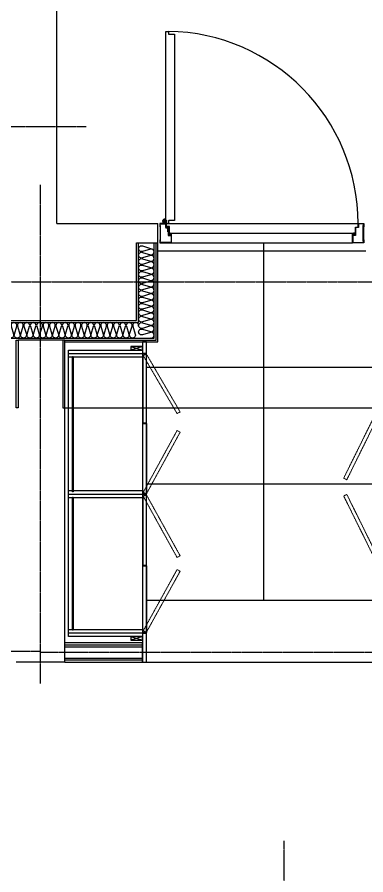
# Model space of a CAD drawing. Header units: millimetres. Extents: x 18456 to 179493, y -203649 to 469211.
# Drawn here: x 110660 to 112455, y -182404 to -177986 of the extents above; entities that cross this region are included whole.
import ezdxf

# ---------------------------------------------------------------- set-up
doc = ezdxf.new("R2010")
doc.units = ezdxf.units.MM
for name, pattern in [('X-평면도(기본형)$0$-HID', [2.5, 1.5, -1]), ('X-평면도(기본형)$0$CEN', [52.5, 50, -1, 0.5, -1]), ('X-평면도(기본형)$0$HID', [2.8, 1.8, -1]), ('X-평면도(기본형)$0$HID2', [7.5, 6, -1.5])]:
    doc.linetypes.add(name, pattern=pattern)
for name, color, linetype, true_color in [('X-평면도(기본형)$0$4GYP', 4, 'Continuous', 0x00ffff), ('X-평면도(기본형)$0$7GYP', 7, 'Continuous', 0x000000), ('X-평면도(기본형)$0$A02-벽체-조적', 3, 'Continuous', 0x00ff00), ('X-평면도(기본형)$0$CEN', 1, 'X-평면도(기본형)$0$CEN', 0xff0000), ('X-평면도(기본형)$0$DOOR', 4, 'Continuous', 0x00ffff), ('X-평면도(기본형)$0$I-FL-FUR(B)', 6, 'Continuous', 0xff00ff), ('X-평면도(기본형)$0$I-FL-FUR(S)', 1, 'X-평면도(기본형)$0$-HID', 0xff0000), ('X-평면도(기본형)$0$INS', 9, 'Continuous', 0x808080), ('X-평면도(기본형)$0$INSUL', 9, 'Continuous', 0x808080), ('X-평면도(기본형)$0$LV', 4, 'Continuous', 0x00ffff), ('X-평면도(기본형)$0$TIL', 5, 'Continuous', 0x0000ff), ('X-평면도(기본형)$0$UIS', 7, 'X-평면도(기본형)$0$HID2', 0x000000), ('X-평면도(기본형)$0$W1', 2, 'Continuous', 0xffff00)]:
    doc.layers.add(name, color=color, linetype=linetype, true_color=true_color)
doc.layers.add('X-평면도(기본형)$0$F-FUR-FIX', color=6, linetype='Continuous', lineweight=9, true_color=0xff00ff)

# ---------------------------------------------------------------- blocks, each defined once
blk = doc.blocks.new('X-평면도(기본형)$0$hd1050')
at = {"layer": 'X-평면도(기본형)$0$DOOR'}
for p, q in [((30, 1), (30, 989)), ((31, 990), (43, 990)), ((44, 989), (44, 976)), ((45, 975), (74, 975)), ((75, 974), (75, 16)), ((29, 0), (0, 0)), ((0, 0), (0, -16.5)), ((27, 2.5), (26.4, 4.4)), ((27.1, 2.5), (26.5, 4.4)), ((27.2, 2.5), (26.6, 4.4)), ((29.2, 3.4), (28, 5)), ((29.6, 3.7), (28.4, 5.3)), ((30.5, 4.4), (29.2, 5.9)), ((30, -21), (30, 4.9)), ((31, -17), (31, 4.9)), ((43, 0), (31, 0)), ((34, -14), (34, 12)), ((44, 14), (44, 1)), ((74, 15), (45, 15)), ((1021, 0), (1050, 0)), ((1050, 0), (1050, -16.5)), ((0, -16.5), (1.6, -16.5)), ((1.6, -16.5), (1.6, -2.6)), ((2.6, -1.6), (27.4, -1.6)), ((28.4, -2.6), (28.4, -19.6)), ((29.4, -20.6), (41.4, -20.6)), ((30, -18), (30, -1)), ((43, -19), (31, -19)), ((31, -22), (40, -22)), ((32, -18), (45, -18)), ((34, -19), (43, -19)), ((48, -15), (35, -15)), ((41, -43), (41, -23)), ((43, -25.7), (41, -25.7)), ((43, -28.7), (41, -28.7)), ((43, -34.1), (41, -34.1)), ((43, -37.1), (41, -37.1)), ((44, -43), (41, -43)), ((42.4, -21.6), (42.4, -61.1)), ((44, -25.2), (43, -25.7)), ((43, -28.7), (44, -29.2)), ((44, -33.6), (43, -34.1)), ((44, -37.6), (43, -37.1)), ((44, -59.5), (44, -20)), ((44, -43), (44, -20)), ((46, -19), (46, -43)), ((46, -25.2), (47, -25.7)), ((47, -28.7), (46, -29.2)), ((46, -33.6), (47, -34.1)), ((46, -37.6), (47, -37.1)), ((46, -43), (49, -43)), ((47, -25.7), (49, -25.7)), ((47, -28.7), (49, -28.7)), ((47, -34.1), (49, -34.1)), ((47, -37.1), (49, -37.1)), ((49, -43), (49, -16)), ((1006, -59.5), (1006, -20)), ((1007, -19), (1019, -19)), ((1007.6, -21.6), (1007.6, -61.1)), ((1020.6, -20.6), (1008.6, -20.6)), ((1020, -18), (1020, -1)), ((1021.6, -2.6), (1021.6, -19.6)), ((1047.4, -1.6), (1022.6, -1.6)), ((1048.4, -16.5), (1048.4, -2.6)), ((1050, -16.5), (1048.4, -16.5)), ((1.6, -83.5), (0, -83.5)), ((0, -83.5), (0, -100)), ((1.6, -97.4), (1.6, -83.5)), ((43.4, -62.1), (56.3, -62.1)), ((44.7, -54.4), (48.2, -50.9)), ((44.7, -53.6), (47.4, -50.9)), ((44.7, -55.2), (48.9, -51)), ((44.7, -52.8), (46.6, -51)), ((44.7, -59.3), (44.7, -52.2)), ((44.7, -52.4), (48.9, -56.6)), ((44.7, -53.2), (48.2, -56.7)), ((44.7, -55.9), (46.9, -53.8)), ((44.7, -54), (47.6, -56.9)), ((44.7, -56.7), (47.1, -54.3)), ((44.7, -57.5), (47.6, -54.7)), ((44.7, -54.8), (47.2, -57.2)), ((44.7, -58.3), (48.2, -54.9)), ((44.7, -59.1), (48.9, -55)), ((44.7, -55.6), (46.9, -57.7)), ((44.7, -56.4), (48.5, -60.2)), ((44.7, -57.2), (47.8, -60.2)), ((44.7, -58), (47, -60.2)), ((44.7, -58.8), (46.2, -60.2)), ((44.8, -52), (45.4, -51.4)), ((44.8, -59.6), (45.3, -60.1)), ((44.9, -51.8), (46.9, -53.8)), ((44.9, -59.8), (46.9, -57.8)), ((54.5, -60.5), (45, -60.5)), ((45.3, -51.4), (47, -53.1)), ((45.3, -60.1), (47, -58.4)), ((54, -60.2), (45.6, -60.2)), ((45.8, -51.2), (47.4, -52.8)), ((46, -60.2), (47.4, -58.8)), ((46.4, -48.8), (46.4, -48.8)), ((46.5, -48.7), (46.6, -48.8)), ((46.5, -51), (48, -52.5)), ((46.8, -60.2), (47.9, -59.1)), ((47.1, -48.5), (47.5, -48.8)), ((47.1, -50.9), (48.6, -52.4)), ((47.2, -48.8), (47.7, -48.3)), ((47.6, -60.2), (48.6, -59.2)), ((47.7, -48.3), (48.8, -49.4)), ((47.8, -48.9), (48.6, -48.1)), ((47.8, -56.8), (49.9, -54.7)), ((47.9, -50.9), (49.5, -52.5)), ((47.9, -54.8), (50, -56.9)), ((48.3, -48.1), (54.4, -54.2)), ((48.3, -52.4), (49.5, -51.2)), ((48.3, -59.2), (49.3, -60.2)), ((48.4, -49.2), (49.4, -48.1)), ((48.4, -60.2), (49.4, -59.1)), ((48.8, -51), (54.6, -56.8)), ((48.8, -56.6), (54, -51.4)), ((48.8, -55), (54.1, -60.2)), ((48.9, -49.4), (50.1, -48.2)), ((49.1, -48.1), (54.3, -53.3)), ((49.1, -52.4), (50, -51.5)), ((49.1, -59.2), (50.1, -60.2)), ((49.2, -60.2), (54.4, -54.9)), ((49.3, -49.8), (50.7, -48.4)), ((49.5, -56.7), (54.1, -52.1)), ((49.5, -54.9), (54.6, -59.9)), ((49.7, -50.2), (51.3, -48.6)), ((49.7, -52.5), (52.7, -49.6)), ((49.8, -59), (50.9, -60.2)), ((49.9, -48.2), (54.2, -52.4)), ((49.9, -50.5), (54.4, -55)), ((50, -50.7), (51.8, -48.9)), ((50, -60.2), (54.5, -55.7)), ((50.1, -56.9), (54.2, -52.8)), ((50.1, -54.6), (54.9, -59.4)), ((50.2, -52.8), (53.1, -50)), ((50.2, -51.5), (54.5, -55.9)), ((50.3, -51.2), (52.3, -49.2)), ((50.3, -58.8), (51.7, -60.2)), ((50.5, -57.3), (54.3, -53.5)), ((50.5, -54.3), (54.8, -58.5)), ((50.6, -53.2), (53.4, -50.4)), ((50.6, -57.6), (53.3, -60.2)), ((50.6, -58.3), (52.5, -60.2)), ((50.7, -54), (53.7, -50.9)), ((50.7, -53.7), (54.7, -57.7)), ((50.7, -57.9), (54.4, -54.2)), ((50.8, -60.2), (54.6, -56.4)), ((51, -48.5), (54, -51.5)), ((51.5, -60.2), (54.6, -57.1)), ((52.3, -60.2), (54.7, -57.8)), ((53.1, -60.2), (54.8, -58.5)), ((53.9, -60.2), (54.9, -59.2)), ((54.1, -51.7), (54.9, -59.2)), ((54.8, -52.1), (55.5, -59.4)), ((57.3, -61), (56.4, -52.1)), ((57.4, -52.1), (57.4, -97.4)), ((59, -99), (59, -52.1)), ((991, -99), (991, -52.1)), ((992.6, -52.1), (992.6, -97.4)), ((992.7, -61), (993.6, -52.1)), ((1006.6, -62.1), (993.7, -62.1)), ((995.2, -52.1), (994.5, -59.4)), ((995.9, -51.7), (995.1, -59.2)), ((999.9, -54.6), (995.1, -59.4)), ((996.1, -60.2), (995.1, -59.2)), ((999.5, -54.3), (995.2, -58.5)), ((996.9, -60.2), (995.2, -58.5)), ((999.3, -53.7), (995.3, -57.7)), ((997.7, -60.2), (995.3, -57.8)), ((1001.2, -51), (995.4, -56.8)), ((1000.5, -54.9), (995.4, -59.9)), ((999.2, -60.2), (995.4, -56.4)), ((998.5, -60.2), (995.4, -57.1)), ((999.8, -51.5), (995.5, -55.9)), ((1000, -60.2), (995.5, -55.7)), ((995.5, -60.5), (1005, -60.5)), ((1001.7, -48.1), (995.6, -54.2)), ((1000.1, -50.5), (995.6, -55)), ((999.3, -57.9), (995.6, -54.2)), ((1000.8, -60.2), (995.6, -54.9)), ((1000.9, -48.1), (995.7, -53.3)), ((999.5, -57.3), (995.7, -53.5)), ((1000.1, -48.2), (995.8, -52.4)), ((999.9, -56.9), (995.8, -52.8)), ((1000.5, -56.7), (995.9, -52.1)), ((1001.2, -55), (995.9, -60.2)), ((999, -48.5), (996, -51.5)), ((1001.2, -56.6), (996, -51.4)), ((996, -60.2), (1004.4, -60.2)), ((999.3, -54), (996.3, -50.9)), ((999.4, -53.2), (996.6, -50.4)), ((999.4, -57.6), (996.7, -60.2)), ((999.8, -52.8), (996.9, -50)), ((1000.3, -52.5), (997.3, -49.6)), ((999.4, -58.3), (997.5, -60.2)), ((999.7, -51.2), (997.7, -49.2)), ((1000, -50.7), (998.2, -48.9)), ((999.7, -58.8), (998.3, -60.2)), ((1000.3, -50.2), (998.7, -48.6)), ((1000.2, -59), (999.1, -60.2)), ((1000.7, -49.8), (999.3, -48.4)), ((1001.1, -49.4), (999.9, -48.2)), ((1000.9, -59.2), (999.9, -60.2)), ((1000.9, -52.4), (1000, -51.5)), ((1002.1, -54.8), (1000, -56.9)), ((1002.2, -56.8), (1000.1, -54.7)), ((1002.1, -50.9), (1000.5, -52.5)), ((1001.7, -52.4), (1000.5, -51.2)), ((1001.6, -49.2), (1000.6, -48.1)), ((1001.6, -60.2), (1000.6, -59.1)), ((1001.7, -59.2), (1000.7, -60.2)), ((1005.3, -55.2), (1001.1, -51)), ((1005.3, -52.4), (1001.1, -56.6)), ((1005.3, -59.1), (1001.1, -55)), ((1002.3, -48.3), (1001.2, -49.4)), ((1002.2, -48.9), (1001.4, -48.1)), ((1002.9, -50.9), (1001.4, -52.4)), ((1002.4, -60.2), (1001.4, -59.2)), ((1005.3, -56.4), (1001.5, -60.2)), ((1005.3, -54.4), (1001.8, -50.9)), ((1005.3, -53.2), (1001.8, -56.7)), ((1005.3, -58.3), (1001.8, -54.9)), ((1003.5, -51), (1002, -52.5)), ((1003.2, -60.2), (1002.1, -59.1)), ((1005.3, -57.2), (1002.2, -60.2)), ((1002.8, -48.8), (1002.3, -48.3)), ((1005.3, -54), (1002.4, -56.9)), ((1005.3, -57.5), (1002.4, -54.7)), ((1002.9, -48.5), (1002.5, -48.8)), ((1005.3, -53.6), (1002.6, -50.9)), ((1004.2, -51.2), (1002.6, -52.8)), ((1004, -60.2), (1002.6, -58.8)), ((1005.3, -54.8), (1002.8, -57.2)), ((1005.3, -56.7), (1002.9, -54.3)), ((1004.7, -51.4), (1003, -53.1)), ((1005.3, -58), (1003, -60.2)), ((1004.7, -60.1), (1003, -58.4)), ((1005.1, -51.8), (1003.1, -53.8)), ((1005.3, -55.9), (1003.1, -53.8)), ((1005.3, -55.6), (1003.1, -57.7)), ((1005.1, -59.8), (1003.1, -57.8)), ((1003.5, -48.7), (1003.4, -48.8)), ((1005.3, -52.8), (1003.4, -51)), ((1003.6, -48.8), (1003.6, -48.8)), ((1005.3, -58.8), (1003.8, -60.2)), ((1005.2, -52), (1004.6, -51.4)), ((1005.2, -59.6), (1004.7, -60.1)), ((1005.3, -59.3), (1005.3, -52.2)), ((1048.4, -97.4), (1048.4, -83.5)), ((1048.4, -83.5), (1050, -83.5)), ((1050, -83.5), (1050, -100)), ((0, -100), (58, -100)), ((56.4, -98.4), (2.6, -98.4)), ((1050, -100), (992, -100)), ((993.6, -98.4), (1047.4, -98.4))]:
    blk.add_line(p, q, dxfattribs=at)
at = {"layer": 'X-평면도(기본형)$0$DOOR', "ltscale": 0.5}
for p, q in [((36.8, 12), (11.2, 12)), ((24, -0.8), (24, 24.8))]:
    blk.add_line(p, q, dxfattribs=at)
at = {"layer": 'X-평면도(기본형)$0$DOOR', "color": 8, "true_color": 0x808080}
for p, q in [((29, 0), (1021, 0)), ((56.9, -50), (993.1, -50)), ((58, -100), (992, -100))]:
    blk.add_line(p, q, dxfattribs=at)
at = {"layer": 'X-평면도(기본형)$0$DOOR'}
for points in [[(1.6, -90.5), (3.2, -90.5), (3.2, -9.5), (1.6, -9.5)], [(1048.4, -90.5), (1046.8, -90.5), (1046.8, -9.5), (1048.4, -9.5)]]:
    blk.add_lwpolyline(points, close=True, dxfattribs=at)
at = {"layer": 'X-평면도(기본형)$0$DOOR', "extrusion": (0, 0, -1)}
for centre, radius, start, end in [((-31, 989), 1, 0, 90), ((-43, 989), 1, 90, 180), ((-74, 974), 1, 90, 180), ((-31, 1), 1, 270, 0), ((-43, 1), 1, 180, 270), ((-74, 16), 1, 180, 270), ((-1021, -1), 1, 0, 90), ((-2.6, -2.6), 1, 0, 90), ((-27.4, -2.6), 1, 90, 180), ((-31, -18), 1, 270, 0), ((-41.4, -21.6), 1, 90, 180), ((-1007, -20), 1, 0, 90), ((-1020.6, -19.6), 1, 180, 270), ((-45, -59.5), 1, 270, 0), ((-54.5, -59.5), 1, 174.2964, 270), ((-56.9, -52.1), 0.508, 0.9565, 180.4456), ((-993.1, -52.1), 2.11, 0, 179.6726), ((-993.7, -61.1), 1, 270, 5.7036), ((-1006.6, -61.1), 1, 180, 270), ((-2.6, -97.4), 1, 270, 0), ((-56.4, -97.4), 1, 180, 270), ((-992, -99), 1, 270, 360)]:
    blk.add_arc(centre, radius, start, end, dxfattribs=at)
at = {"layer": 'X-평면도(기본형)$0$DOOR', "color": 1, "true_color": 0xff0000}
blk.add_arc((30, 0), 990, 0, 89.2235, dxfattribs=at)
at = {"layer": 'X-평면도(기본형)$0$DOOR'}
for centre, radius, start, end in [((45, 976), 1, 180, 270), ((29, -1), 1, 0, 90), ((45, 14), 1, 90, 180), ((29.4, -19.6), 1, 180, 270), ((43, -20), 1, 0, 90), ((1008.6, -21.6), 1, 90, 180), ((1019, -18), 1, 270, 0), ((1022.6, -2.6), 1, 90, 180), ((1047.4, -2.6), 1, 0, 90), ((43.4, -61.1), 1, 180, 270), ((56.9, -52.1), 2.11, 0, 179.6726), ((56.3, -61.1), 1, 270, 5.7036), ((993.1, -52.1), 0.508, 0.9565, 180.4456), ((995.5, -59.5), 1, 174.2964, 270), ((1005, -59.5), 1, 270, 0), ((58, -99), 1, 270, 360), ((993.6, -97.4), 1, 180, 270), ((1047.4, -97.4), 1, 270, 0)]:
    blk.add_arc(centre, radius, start, end, dxfattribs=at)
for points, weights, knots in [([(30.5, 4.4), (33.7, 7.1), (34, 11.3), (34.6, 21.3), (24.7, 22), (14.7, 22.6), (14, 12.7), (13.4, 2.7), (23.3, 2), (26.7, 1.8), (29.6, 3.7)], [0.853625082581, 0.850313167053, 1, 0.707106781187, 1, 0.707106781187, 1, 0.707106781187, 1, 0.876553562644, 0.857165682585], [5.48041, 5.48041, 5.48041, 6.283185, 6.283185, 7.853982, 7.853982, 9.424778, 9.424778, 10.995574, 10.995574, 11.657622, 11.657622, 11.657622]), ([(16, 12), (16, 12), (16, 12), (16, 4), (24, 4), (32, 4), (32, 12), (32, 20), (24, 20), (16, 20), (16, 12)], [0.999587448379, 0.999793578711, 1, 0.707106781187, 1, 0.707106781187, 1, 0.707106781187, 1, 0.707313202476, 0.999587448379], [3.140486, 3.140486, 3.140486, 3.141593, 3.141593, 4.712389, 4.712389, 6.283185, 6.283185, 7.853982, 7.853982, 9.423671, 9.423671, 9.423671]), ([(16.2, 12), (16.2, 12), (16.2, 12), (16.3, 4.2), (24, 4.3), (31.8, 4.3), (31.7, 12), (31.7, 19.8), (24, 19.7), (16.2, 19.7), (16.2, 12)], [0.999879235168, 0.99993960513, 1, 0.707106781187, 1, 0.707106781187, 1, 0.707106781187, 1, 0.707167176056, 0.999879235168], [3.141269, 3.141269, 3.141269, 3.141593, 3.141593, 4.712389, 4.712389, 6.283185, 6.283185, 7.853982, 7.853982, 9.424454, 9.424454, 9.424454]), ([(16.5, 12), (16.5, 4.5), (24, 4.5), (31.5, 4.5), (31.5, 12), (31.5, 19.5), (24, 19.5), (16.5, 19.5), (16.5, 12), (16.5, 12), (16.5, 12)], [0.999809124399, 0.707202250105, 1, 0.707106781187, 1, 0.707106781187, 1, 0.707106781187, 1, 0.999904531081, 0.999809124399], [3.142105, 3.142105, 3.142105, 4.712389, 4.712389, 6.283185, 6.283185, 7.853982, 7.853982, 9.424778, 9.424778, 9.42529, 9.42529, 9.42529]), ([(30, -21), (30, -21.4), (30.3, -21.7), (30.6, -22), (31, -22)], [0.853553390593, 0.853553390594, 1, 0.853553390594, 0.853553390593], [3.926991, 3.926991, 3.926991, 4.712389, 4.712389, 5.497787, 5.497787, 5.497787]), ([(31, -17), (31, -17.4), (31.3, -17.7), (31.6, -18), (32, -18)], [0.853553390593, 0.853553390594, 1, 0.853553390594, 0.853553390593], [3.926991, 3.926991, 3.926991, 4.712389, 4.712389, 5.497787, 5.497787, 5.497787]), ([(33, -18), (33, -18.4), (33.3, -18.7), (33.6, -19), (34, -19)], [0.853553390593, 0.853553390594, 1, 0.853553390594, 0.853553390593], [3.926991, 3.926991, 3.926991, 4.712389, 4.712389, 5.497787, 5.497787, 5.497787]), ([(34, -14), (34, -14.4), (34.3, -14.7), (34.6, -15), (35, -15)], [0.853553390593, 0.853553390594, 1, 0.853553390594, 0.853553390593], [3.926991, 3.926991, 3.926991, 4.712389, 4.712389, 5.497787, 5.497787, 5.497787]), ([(41, -23), (41, -22.6), (40.7, -22.3), (40.4, -22), (40, -22)], [0.853553390593, 0.853553390594, 1, 0.853553390594, 0.853553390593], [0.785398, 0.785398, 0.785398, 1.570796, 1.570796, 2.356194, 2.356194, 2.356194]), ([(44, -20), (44, -19.6), (43.7, -19.3), (43.4, -19), (43, -19)], [0.853553390593, 0.853553390594, 1, 0.853553390594, 0.853553390593], [0.785398, 0.785398, 0.785398, 1.570796, 1.570796, 2.356194, 2.356194, 2.356194]), ([(46, -19), (46, -18.6), (45.7, -18.3), (45.4, -18), (45, -18)], [0.853553390593, 0.853553390594, 1, 0.853553390594, 0.853553390593], [0.785398, 0.785398, 0.785398, 1.570796, 1.570796, 2.356194, 2.356194, 2.356194]), ([(49, -16), (49, -15.6), (48.7, -15.3), (48.4, -15), (48, -15)], [0.853553390593, 0.853553390594, 1, 0.853553390594, 0.853553390593], [0.785398, 0.785398, 0.785398, 1.570796, 1.570796, 2.356194, 2.356194, 2.356194]), ([(45.3, -51.4), (45.1, -51.5), (45, -51.6), (44.7, -51.9), (44.7, -52.2)], [0.894566254164, 0.931053034541, 1, 0.853553390609, 0.853553390593], [1.201031, 1.201031, 1.201031, 1.570796, 1.570796, 2.356194, 2.356194, 2.356194]), ([(44.7, -59.3), (44.7, -59.7), (45, -59.9), (45.3, -60.2), (45.6, -60.2)], [0.853553390593, 0.853553390596, 1, 0.853553390596, 0.853553390593], [0.785398, 0.785398, 0.785398, 1.570796, 1.570796, 2.356194, 2.356194, 2.356194]), ([(54.1, -51.7), (53.7, -50.5), (52.8, -49.7), (49.9, -46.7), (46.3, -48.8)], [0.877770250075, 0.913105695011, 1, 0.759176397407, 0.914374306004], [4.246372, 4.246372, 4.246372, 4.712389, 4.712389, 6.003934, 6.003934, 6.003934]), ([(50.4, -51.7), (50.2, -50.7), (49.4, -49.9), (48.1, -48.6), (46.3, -48.8)], [0.864680486591, 0.893920771996, 1, 0.834755225504, 0.855966358788], [4.143482, 4.143482, 4.143482, 4.712389, 4.712389, 5.598602, 5.598602, 5.598602]), ([(48.8, -52.4), (50.7, -52.4), (50.7, -53.7), (50.7, -55), (48.8, -55), (46.9, -55), (46.9, -53.7), (46.9, -52.4), (48.8, -52.4)], [1, 0.707106781187, 1, 0.707106781187, 1, 0.707106781187, 1, 0.707106781187, 1], [1.570796, 1.570796, 1.570796, 3.141593, 3.141593, 4.712389, 4.712389, 6.283185, 6.283185, 7.853982, 7.853982, 7.853982]), ([(48.8, -56.6), (50.7, -56.6), (50.7, -57.9), (50.7, -59.2), (48.8, -59.2), (46.9, -59.2), (46.9, -57.9), (46.9, -56.6), (48.8, -56.6)], [1, 0.707106781187, 1, 0.707106781187, 1, 0.707106781187, 1, 0.707106781187, 1], [4.712389, 4.712389, 4.712389, 6.283185, 6.283185, 7.853982, 7.853982, 9.424778, 9.424778, 10.995574, 10.995574, 10.995574]), ([(54, -60.2), (54.3, -60.2), (54.6, -59.9), (54.9, -59.6), (54.9, -59.2)], [0.853553390593, 0.853553390597, 1, 0.836022309343, 0.855652031259], [3.926991, 3.926991, 3.926991, 4.712389, 4.712389, 5.591807, 5.591807, 5.591807]), ([(996, -60.2), (995.7, -60.2), (995.4, -59.9), (995.1, -59.6), (995.1, -59.2)], [0.853553390593, 0.853553390597, 1, 0.836022309343, 0.855652031259], [3.926991, 3.926991, 3.926991, 4.712389, 4.712389, 5.591807, 5.591807, 5.591807]), ([(995.9, -51.7), (996.3, -50.5), (997.2, -49.7), (1000.1, -46.7), (1003.7, -48.8)], [0.877770250075, 0.913105695011, 1, 0.759176397407, 0.914374306004], [4.246372, 4.246372, 4.246372, 4.712389, 4.712389, 6.003934, 6.003934, 6.003934]), ([(1001.2, -52.4), (999.3, -52.4), (999.3, -53.7), (999.3, -55), (1001.2, -55), (1003.1, -55), (1003.1, -53.7), (1003.1, -52.4), (1001.2, -52.4)], [1, 0.707106781187, 1, 0.707106781187, 1, 0.707106781187, 1, 0.707106781187, 1], [1.570796, 1.570796, 1.570796, 3.141593, 3.141593, 4.712389, 4.712389, 6.283185, 6.283185, 7.853982, 7.853982, 7.853982]), ([(1001.2, -56.6), (999.3, -56.6), (999.3, -57.9), (999.3, -59.2), (1001.2, -59.2), (1003.1, -59.2), (1003.1, -57.9), (1003.1, -56.6), (1001.2, -56.6)], [1, 0.707106781187, 1, 0.707106781187, 1, 0.707106781187, 1, 0.707106781187, 1], [4.712389, 4.712389, 4.712389, 6.283185, 6.283185, 7.853982, 7.853982, 9.424778, 9.424778, 10.995574, 10.995574, 10.995574]), ([(999.6, -51.7), (999.8, -50.7), (1000.6, -49.9), (1001.9, -48.6), (1003.7, -48.8)], [0.864680486591, 0.893920771996, 1, 0.834755225504, 0.855966358788], [4.143482, 4.143482, 4.143482, 4.712389, 4.712389, 5.598602, 5.598602, 5.598602]), ([(1005.3, -59.3), (1005.3, -59.7), (1005, -59.9), (1004.7, -60.2), (1004.4, -60.2)], [0.853553390593, 0.853553390596, 1, 0.853553390596, 0.853553390593], [0.785398, 0.785398, 0.785398, 1.570796, 1.570796, 2.356194, 2.356194, 2.356194]), ([(1004.7, -51.4), (1004.9, -51.5), (1005, -51.6), (1005.3, -51.9), (1005.3, -52.2)], [0.894566254164, 0.931053034541, 1, 0.853553390609, 0.853553390593], [1.201031, 1.201031, 1.201031, 1.570796, 1.570796, 2.356194, 2.356194, 2.356194])]:
    blk.add_rational_spline(points, weights, degree=2, knots=knots, dxfattribs=at)
for points in [[(50.4, -51.7), (47.9, -50.1), (45.3, -51.4)], [(999.6, -51.7), (1002.1, -50.1), (1004.7, -51.4)]]:
    blk.add_rational_spline(points, [0.928131111712, 0.793099416679, 0.902558413906], degree=2, dxfattribs=at)
blk = doc.blocks.new('X-평면도(기본형)$0$A$C48BA1CD6')
at = {"layer": 'X-평면도(기본형)$0$F-FUR-FIX', "color": 1, "linetype": 'X-평면도(기본형)$0$HID', "ltscale": 0.5, "true_color": 0xff0000}
for points in [[(-298.2, 455.5), (-314, 464), (-140, 816), (-124.2, 807.4)], [(-298.2, 380.5), (-314, 372), (-140, 20), (-124.2, 28.6)]]:
    blk.add_lwpolyline(points, close=True, dxfattribs=at)
at = {"layer": 'X-평면도(기본형)$0$I-FL-FUR(B)', "ltscale": 3}
for p, q in [((-140, 1165.5), (-140, -484.5)), ((-120, -484.5), (-120, 1165.5)), ((-140, 818), (-120, 818)), ((-120, 836), (-20, 818)), ((-20, 836), (-120, 818)), ((8, 818), (-120, 818)), ((8, 800), (-120, 800)), ((8, 18), (8, 818)), ((-140, 18), (-120, 18)), ((-120, 36), (8, 36)), ((-120, 18), (8, 18)), ((-120, 18), (-20, 0)), ((-20, 18), (-120, 0)), ((-140, -484.5), (-120, -484.5))]:
    blk.add_line(p, q, dxfattribs=at)
for points in [[(-140, 1165.5), (-120, 1165.5), (-120, 818), (-140, 818)], [(-20, 878), (-2, 878), (-2, 818), (-20, 818)], [(-122, 420), (-140, 420), (-140, 816), (-122, 816)], [(-120, 818), (-20, 818), (-20, 836), (-120, 836)], [(-122, 416), (-140, 416), (-140, 20), (-122, 20)], [(-120, 0), (-20, 0), (-20, 18), (-120, 18)], [(-20, -37), (-2, -37), (-2, 18), (-20, 18)]]:
    blk.add_lwpolyline(points, close=True, dxfattribs=at)
at = {"layer": 'X-평면도(기본형)$0$I-FL-FUR(S)', "color": 1, "true_color": 0xff0000}
for p, q in [((10, 1155.5), (10, 875.5)), ((760, 1155.5), (10, 1155.5)), ((19, 1048), (19, 1155.5)), ((33, 1155.5), (33, 875.5)), ((760, 1155.5), (710, 1155.5)), ((710, 1155.5), (760, 1105.5)), ((760, 1155.5), (760, -334.5)), ((760, 1155.5), (760, 1105.5)), ((760, 1155.5), (760, 1105.5)), ((10, 1020.5), (15.9, 1047.6)), ((10, 990.5), (10, 1020.5)), ((16.4, 1048), (21.6, 1048)), ((22.1, 1047.6), (28, 1020.5)), ((28, 1020.5), (28, 990.5)), ((15.9, 963.4), (10, 990.5)), ((28, 990.5), (22.1, 963.4)), ((21.6, 963), (16.4, 963)), ((19, 891), (19, 963)), ((19, 891), (19, 887.5)), ((19, 891), (33, 891)), ((33, 875.5), (33, 891)), ((10, 875.5), (420, 875.5)), ((28, 875.5), (10, 875.5)), ((31, 875.5), (33, 875.5)), ((460, 835.5), (460, 5.5)), ((760, 775.5), (460, 775.5)), ((460, 775.5), (460, 773.5)), ((567.5, 761.5), (472, 761.5)), ((476, 775.5), (476, 747.5)), ((567.5, 764.1), (567.5, 758.9)), ((595, 770.5), (567.9, 764.6)), ((567.9, 758.4), (595, 752.5)), ((625, 770.5), (595, 770.5)), ((595, 752.5), (625, 752.5)), ((652.1, 764.6), (625, 770.5)), ((625, 752.5), (652.1, 758.4)), ((652.5, 758.9), (652.5, 764.1)), ((760, 761.5), (652.5, 761.5)), ((460, 747.5), (460, 749.5)), ((760, 747.5), (460, 747.5)), ((760, 88.5), (460, 88.5)), ((460, 88.5), (460, 86.5)), ((476, 60.5), (476, 88.5)), ((460, 60.5), (460, 62.5)), ((760, 60.5), (460, 60.5)), ((567.5, 74.5), (472, 74.5)), ((567.5, 71.9), (567.5, 77.1)), ((567.9, 77.6), (595, 83.5)), ((595, 65.5), (567.9, 71.4)), ((595, 83.5), (625, 83.5)), ((625, 65.5), (595, 65.5)), ((625, 83.5), (652.1, 77.6)), ((652.1, 71.4), (625, 65.5)), ((652.5, 77.1), (652.5, 71.9)), ((760, 74.5), (652.5, 74.5)), ((10, -334.5), (10, -34.5)), ((10, -34.5), (420, -34.5)), ((28, -34.5), (10, -34.5)), ((31, -34.5), (33, -34.5)), ((33, -34.5), (33, -50)), ((33, -334.5), (33, -34.5)), ((19, -50), (19, -46.5)), ((19, -50), (33, -50)), ((19, -50), (19, -142)), ((15.9, -142.4), (10, -169.5)), ((10, -169.5), (10, -199.5)), ((21.6, -142), (16.4, -142)), ((28, -169.5), (22.1, -142.4)), ((28, -199.5), (28, -169.5)), ((10, -199.5), (15.9, -226.6)), ((22.1, -226.6), (28, -199.5)), ((16.4, -227), (21.6, -227)), ((19, -227), (19, -334.5)), ((710, -334.5), (760, -284.5)), ((760, -334.5), (760, -284.5)), ((760, -334.5), (760, -284.5)), ((760, -334.5), (10, -334.5)), ((760, -334.5), (710, -334.5))]:
    blk.add_line(p, q, dxfattribs=at)
for centre in [(745.5, 1141), (745.5, -320)]:
    blk.add_circle(centre, 12.3, dxfattribs=at)
for centre, radius, start, end in [((16.4, 1047.5), 0.5, 90, 167.692), ((21.6, 1047.5), 0.5, 12.308, 90), ((16.4, 963.5), 0.5, 192.308, 270), ((21.6, 963.5), 0.5, 270, 347.692), ((31, 887.5), 12, 180, 270), ((420, 835.5), 40, 0, 90), ((472, 773.5), 12, 180, 270), ((472, 749.5), 12, 90, 180), ((568, 764.1), 0.5, 102.308, 180), ((568, 758.9), 0.5, 180, 257.692), ((652, 764.1), 0.5, 0, 77.692), ((652, 758.9), 0.5, 282.308, 360), ((472, 86.5), 12, 180, 270), ((472, 62.5), 12, 90, 180), ((568, 77.1), 0.5, 102.308, 180), ((568, 71.9), 0.5, 180, 257.692), ((652, 77.1), 0.5, 0, 77.692), ((652, 71.9), 0.5, 282.308, 0), ((420, 5.5), 40, 270, 0), ((31, -46.5), 12, 90, 180), ((16.4, -142.5), 0.5, 90, 167.692), ((21.6, -142.5), 0.5, 12.308, 90), ((16.4, -226.5), 0.5, 192.308, 270), ((21.6, -226.5), 0.5, 270, 347.692)]:
    blk.add_arc(centre, radius, start, end, dxfattribs=at)
blk = doc.blocks.new('X-평면도(기본형)$0$A$C0EF505D0')
at = {"layer": 'X-평면도(기본형)$0$F-FUR-FIX', "color": 1, "linetype": 'X-평면도(기본형)$0$HID', "ltscale": 0.5, "true_color": 0xff0000}
for points in [[(558.2, 1149.2), (574, 1157.8), (400, 1456), (384.2, 1447.4)], [(558.2, 1061.8), (574, 1053.2), (400, 735), (384.2, 743.6)], [(558.2, 408), (574, 416.5), (400, 731), (384.2, 722.4)], [(558.2, 345.5), (574, 337), (400, 22.1), (384.2, 30.6)]]:
    blk.add_lwpolyline(points, close=True, dxfattribs=at)
at = {"layer": 'X-평면도(기본형)$0$I-FL-FUR(B)', "ltscale": 3}
for p, q in [((380, 1518), (380, -132)), ((400, 1518), (380, 1518)), ((400, -132), (400, 1518)), ((0, 0), (0, 1476)), ((0, 1476), (380, 1476)), ((0, 1458), (380, 1458)), ((380, 1494), (320, 1476)), ((320, 1494), (380, 1476)), ((400, 1458), (380, 1458)), ((380, 1440), (0, 1440)), ((380, 751), (0, 751)), ((380, 733), (0, 733)), ((380, 715), (0, 715)), ((380, 36), (0, 36)), ((380, 18), (0, 18)), ((380, 0), (0, 0)), ((380, 0), (320, -18)), ((320, 0), (380, -18)), ((380, 18), (400, 18)), ((380, -132), (400, -132))]:
    blk.add_line(p, q, dxfattribs=at)
for points in [[(320, 1476), (380, 1476), (380, 1494), (320, 1494)], [(19, 1444), (23, 1444), (23, 746), (19, 746)], [(382, 1101.3), (400, 1101.3), (400, 1456), (382, 1456)], [(382, 1097.3), (400, 1097.3), (400, 735), (382, 735)], [(19, 719), (23, 719), (23, 34.1), (19, 34.1)], [(382, 368.8), (400, 368.8), (400, 731), (382, 731)], [(382, 364.8), (400, 364.8), (400, 22.1), (382, 22.1)], [(320, -18), (380, -18), (380, 0), (320, 0)]]:
    blk.add_lwpolyline(points, close=True, dxfattribs=at)
blk = doc.blocks.new('X-평면도(기본형)$0$is2')
at = {"layer": 'X-평면도(기본형)$0$INS'}
for points in [[(0, -350), (0, 0), (10, 0)], [(250, -350), (250, 0), (240, 0)]]:
    blk.add_lwpolyline(points, dxfattribs=at)
at = {"layer": 'X-평면도(기본형)$0$W1'}
for points in [[(10, 0), (10, -350), (0, -350)], [(240, 0), (240, -350), (250, -350)]]:
    blk.add_lwpolyline(points, dxfattribs=at)
blk = doc.blocks.new('U137 (X-평면도(기본형)$0$ins-l)')
at = {"layer": 'X-평면도(기본형)$0$INSUL', "color": 8, "true_color": 0x808080}
for p, q in [((36.9, 24.2), (21.4, 75.8)), ((57.5, 75.8), (42, 24.2)), ((78.1, 24.2), (62.6, 75.8)), ((98.7, 75.8), (83.2, 24.2)), ((119.3, 24.2), (103.8, 75.8)), ((139.9, 75.8), (124.5, 24.2)), ((160.5, 24.2), (145.1, 75.8)), ((181.1, 75.8), (165.7, 24.2)), ((201.7, 24.2), (186.3, 75.8)), ((222.3, 75.8), (206.9, 24.2)), ((243, 24.2), (227.5, 75.8)), ((263.6, 75.8), (248.1, 24.2)), ((284.2, 24.2), (268.7, 75.8)), ((304.8, 75.8), (289.3, 24.2)), ((325.4, 24.2), (309.9, 75.8)), ((346, 75.8), (330.6, 24.2)), ((366.6, 24.2), (351.2, 75.8)), ((387.2, 75.8), (371.8, 24.2)), ((407.8, 24.2), (392.4, 75.8)), ((428.4, 75.8), (413, 24.2)), ((449.1, 24.2), (433.6, 75.8)), ((469.7, 75.8), (454.2, 24.2)), ((490.3, 24.2), (474.8, 75.8)), ((510.9, 75.8), (495.4, 24.2)), ((531.5, 24.2), (516, 75.8)), ((552.1, 75.8), (536.6, 24.2)), ((572.7, 24.2), (557.3, 75.8)), ((593.3, 75.8), (577.9, 24.2))]:
    blk.add_line(p, q, dxfattribs=at)
at = {"layer": 'X-평면도(기본형)$0$INSUL', "color": 8, "true_color": 0x808080, "extrusion": (0, 0, -1)}
for centre in [(-39.4, 81.2), (-80.7, 81.2), (-121.9, 81.2), (-163.1, 81.2), (-204.3, 81.2), (-245.5, 81.2), (-286.8, 81.2), (-328, 81.2), (-369.2, 81.2), (-410.4, 81.2), (-451.6, 81.2), (-492.9, 81.2), (-534.1, 81.2), (-575.3, 81.2)]:
    blk.add_arc(centre, 18.8, 343.3008, 196.6992, dxfattribs=at)
at = {"layer": 'X-평면도(기본형)$0$INSUL', "color": 8, "true_color": 0x808080}
for centre in [(18.8, 18.8), (60, 18.8), (101.3, 18.8), (142.5, 18.8), (183.7, 18.8), (224.9, 18.8), (266.1, 18.8), (307.4, 18.8), (348.6, 18.8), (389.8, 18.8), (431, 18.8), (472.2, 18.8), (513.5, 18.8), (554.7, 18.8)]:
    blk.add_arc(centre, 18.8, 163.3008, 16.6992, dxfattribs=at)
blk = doc.blocks.new('U283 (X-평면도(기본형)$0$ins-l)')
at = {"layer": 'X-평면도(기본형)$0$INSUL', "color": 8, "true_color": 0x808080}
for p, q in [((36.9, 24.2), (21.4, 75.8)), ((57.5, 75.8), (42, 24.2)), ((78.1, 24.2), (62.6, 75.8)), ((98.7, 75.8), (83.2, 24.2)), ((119.3, 24.2), (103.8, 75.8)), ((139.9, 75.8), (124.5, 24.2)), ((160.5, 24.2), (145.1, 75.8)), ((181.1, 75.8), (165.7, 24.2)), ((201.7, 24.2), (186.3, 75.8)), ((222.3, 75.8), (206.9, 24.2)), ((243, 24.2), (227.5, 75.8)), ((263.6, 75.8), (248.1, 24.2)), ((284.2, 24.2), (268.7, 75.8)), ((304.8, 75.8), (289.3, 24.2)), ((325.4, 24.2), (309.9, 75.8)), ((346, 75.8), (330.6, 24.2)), ((366.6, 24.2), (351.2, 75.8)), ((387.2, 75.8), (371.8, 24.2)), ((407.8, 24.2), (392.4, 75.8)), ((428.4, 75.8), (413, 24.2)), ((449.1, 24.2), (433.6, 75.8)), ((469.7, 75.8), (454.2, 24.2)), ((490.3, 24.2), (474.8, 75.8)), ((510.9, 75.8), (495.4, 24.2)), ((531.5, 24.2), (516, 75.8)), ((552.1, 75.8), (536.6, 24.2)), ((572.7, 24.2), (557.3, 75.8)), ((593.3, 75.8), (577.9, 24.2)), ((613.9, 24.2), (598.5, 75.8)), ((634.5, 75.8), (619.1, 24.2)), ((655.2, 24.2), (639.7, 75.8)), ((675.8, 75.8), (660.3, 24.2)), ((696.4, 24.2), (680.9, 75.8)), ((717, 75.8), (701.5, 24.2)), ((737.6, 24.2), (722.1, 75.8)), ((758.2, 75.8), (742.7, 24.2)), ((778.8, 24.2), (763.4, 75.8)), ((799.4, 75.8), (784, 24.2)), ((820, 24.2), (804.6, 75.8)), ((840.6, 75.8), (825.2, 24.2)), ((861.3, 24.2), (845.8, 75.8)), ((881.9, 75.8), (866.4, 24.2)), ((902.5, 24.2), (887, 75.8)), ((923.1, 75.8), (907.6, 24.2)), ((943.7, 24.2), (928.2, 75.8)), ((964.3, 75.8), (948.8, 24.2)), ((984.9, 24.2), (969.5, 75.8)), ((1005.5, 75.8), (990.1, 24.2)), ((1026.1, 24.2), (1010.7, 75.8)), ((1046.7, 75.8), (1031.3, 24.2)), ((1067.4, 24.2), (1051.9, 75.8)), ((1088, 75.8), (1072.5, 24.2)), ((1108.6, 24.2), (1093.1, 75.8)), ((1129.2, 75.8), (1113.7, 24.2)), ((1149.8, 24.2), (1134.3, 75.8)), ((1170.4, 75.8), (1154.9, 24.2)), ((1191, 24.2), (1175.6, 75.8)), ((1211.6, 75.8), (1196.2, 24.2)), ((1232.2, 24.2), (1216.8, 75.8)), ((1252.8, 75.8), (1237.4, 24.2))]:
    blk.add_line(p, q, dxfattribs=at)
at = {"layer": 'X-평면도(기본형)$0$INSUL', "color": 8, "true_color": 0x808080, "extrusion": (0, 0, -1)}
for centre in [(-39.4, 81.2), (-80.7, 81.2), (-121.9, 81.2), (-163.1, 81.2), (-204.3, 81.2), (-245.5, 81.2), (-286.8, 81.2), (-328, 81.2), (-369.2, 81.2), (-410.4, 81.2), (-451.6, 81.2), (-492.9, 81.2), (-534.1, 81.2), (-575.3, 81.2), (-616.5, 81.2), (-657.7, 81.2), (-699, 81.2), (-740.2, 81.2), (-781.4, 81.2), (-822.6, 81.2), (-863.8, 81.2), (-905.1, 81.2), (-946.3, 81.2), (-987.5, 81.2), (-1028.7, 81.2), (-1069.9, 81.2), (-1111.1, 81.2), (-1152.4, 81.2), (-1193.6, 81.2), (-1234.8, 81.2)]:
    blk.add_arc(centre, 18.8, 343.3008, 196.6992, dxfattribs=at)
at = {"layer": 'X-평면도(기본형)$0$INSUL', "color": 8, "true_color": 0x808080}
for centre in [(18.8, 18.8), (60, 18.8), (101.3, 18.8), (142.5, 18.8), (183.7, 18.8), (224.9, 18.8), (266.1, 18.8), (307.4, 18.8), (348.6, 18.8), (389.8, 18.8), (431, 18.8), (472.2, 18.8), (513.5, 18.8), (554.7, 18.8), (595.9, 18.8), (637.1, 18.8), (678.3, 18.8), (719.6, 18.8), (760.8, 18.8), (802, 18.8), (843.2, 18.8), (884.4, 18.8), (925.7, 18.8), (966.9, 18.8), (1008.1, 18.8), (1049.3, 18.8), (1090.5, 18.8), (1131.8, 18.8), (1173, 18.8), (1214.2, 18.8)]:
    blk.add_arc(centre, 18.8, 163.3008, 16.6992, dxfattribs=at)

msp = doc.modelspace()

# ---------------------------------------------------------------- linework, layer by layer
at = {"layer": 'X-평면도(기본형)$0$4GYP'}
for p, q in [((111374.6, -179649.2), (111374.6, -179149.2)), ((111384.6, -179659.2), (111384.6, -179149.2)), ((110904.6, -179649.2), (111374.6, -179649.2)), ((110904.6, -179659.2), (111384.6, -179659.2))]:
    msp.add_line(p, q, dxfattribs=at)
at = {"layer": 'X-평면도(기본형)$0$7GYP'}
for p, q in [((111304.6, -181209.2), (110904.6, -181209.2)), ((111304.6, -181221.7), (110904.6, -181221.7)), ((111304.6, -181231.2), (110904.6, -181231.2)), ((111304.6, -181309.2), (111304.6, -181209.2)), ((110904.6, -181287.2), (111304.6, -181287.2)), ((110904.6, -181296.7), (111304.6, -181296.7)), ((110904.6, -181309.2), (111304.6, -181309.2))]:
    msp.add_line(p, q, dxfattribs=at)
at = {"layer": 'X-평면도(기본형)$0$CEN'}
for p, q in [((104034.6, -178549.2), (111014.6, -178549.2)), ((110779.6, -181419.2), (110779.6, -178849.2)), ((110104.6, -179349.2), (115314.6, -179349.2)), ((110779.6, -181254.2), (109444.6, -181254.2)), ((113494.6, -181259.2), (110779.6, -181259.2)), ((112034.6, -187839.2), (112034.6, -182229.2))]:
    msp.add_line(p, q, dxfattribs=at)
at = {"layer": 'X-평면도(기본형)$0$INS'}
for p, q in [((111284.6, -179559.2), (111284.6, -179149.2)), ((111364.6, -179639.2), (111364.6, -179149.2)), ((110354.6, -179559.2), (111284.6, -179559.2)), ((110264.6, -179639.2), (111364.6, -179639.2))]:
    msp.add_line(p, q, dxfattribs=at)
at = {"layer": 'X-평면도(기본형)$0$LV'}
for p, q in [((111324.6, -180989.2), (112534.6, -180989.2)), ((111304.6, -181309.2), (112554.6, -181309.2))]:
    msp.add_line(p, q, dxfattribs=at)
at = {"layer": 'X-평면도(기본형)$0$TIL'}
for p, q in [((111929.6, -180989.2), (111929.6, -179149.2)), ((111384.6, -179189.2), (112454.6, -179189.2)), ((111324.6, -179789.2), (112534.6, -179789.2)), ((111324.6, -180389.2), (112534.6, -180389.2))]:
    msp.add_line(p, q, dxfattribs=at)
at = {"layer": 'X-평면도(기본형)$0$UIS'}
msp.add_lwpolyline([(110904.6, -179999.2), (115114.6, -179999.2)], dxfattribs=at)
at = {"layer": 'X-평면도(기본형)$0$W1'}
for p, q in [((110864.6, -179049.2), (110864.6, -175139.2)), ((110864.6, -179049.2), (111384.6, -179049.2)), ((111384.6, -179149.2), (111384.6, -179049.2)), ((111274.6, -179549.2), (111274.6, -179149.2)), ((111274.6, -179149.2), (111384.6, -179149.2)), ((110364.6, -179549.2), (111274.6, -179549.2)), ((110894.6, -179649.2), (110664.6, -179649.2)), ((110904.6, -181309.2), (110904.6, -179999.2)), ((110904.6, -181309.2), (110654.6, -181309.2))]:
    msp.add_line(p, q, dxfattribs=at)

# ---------------------------------------------------------------- block references
at = {"layer": 'X-평면도(기본형)$0$A02-벽체-조적'}
for name, p in [('X-평면도(기본형)$0$A$C0EF505D0', (110924.6, -181177.2)), ('X-평면도(기본형)$0$A$C48BA1CD6', (112654.6, -180824.7))]:
    msp.add_blockref(name, p, dxfattribs=at)
at = {"layer": 'X-평면도(기본형)$0$DOOR'}
msp.add_blockref('X-평면도(기본형)$0$hd1050', (111394.6, -179049.2), dxfattribs=at)
at = {"layer": 'X-평면도(기본형)$0$INSUL', "xscale": 0.7999999999999996, "yscale": 0.7999999999999996, "zscale": 0.7999999999999996}
for name, p, rotation in [('U137 (X-평면도(기본형)$0$ins-l)', (111364.6, -179639.2), 90.00000000000001), ('U283 (X-평면도(기본형)$0$ins-l)', (111284.6, -179559.2), 180)]:
    msp.add_blockref(name, p, dxfattribs=dict(at, rotation=rotation))
at = {"layer": 'X-평면도(기본형)$0$W1', "xscale": -1}
msp.add_blockref('X-평면도(기본형)$0$is2', (110904.6, -179649.2), dxfattribs=at)

doc.saveas('drawing.dxf')
